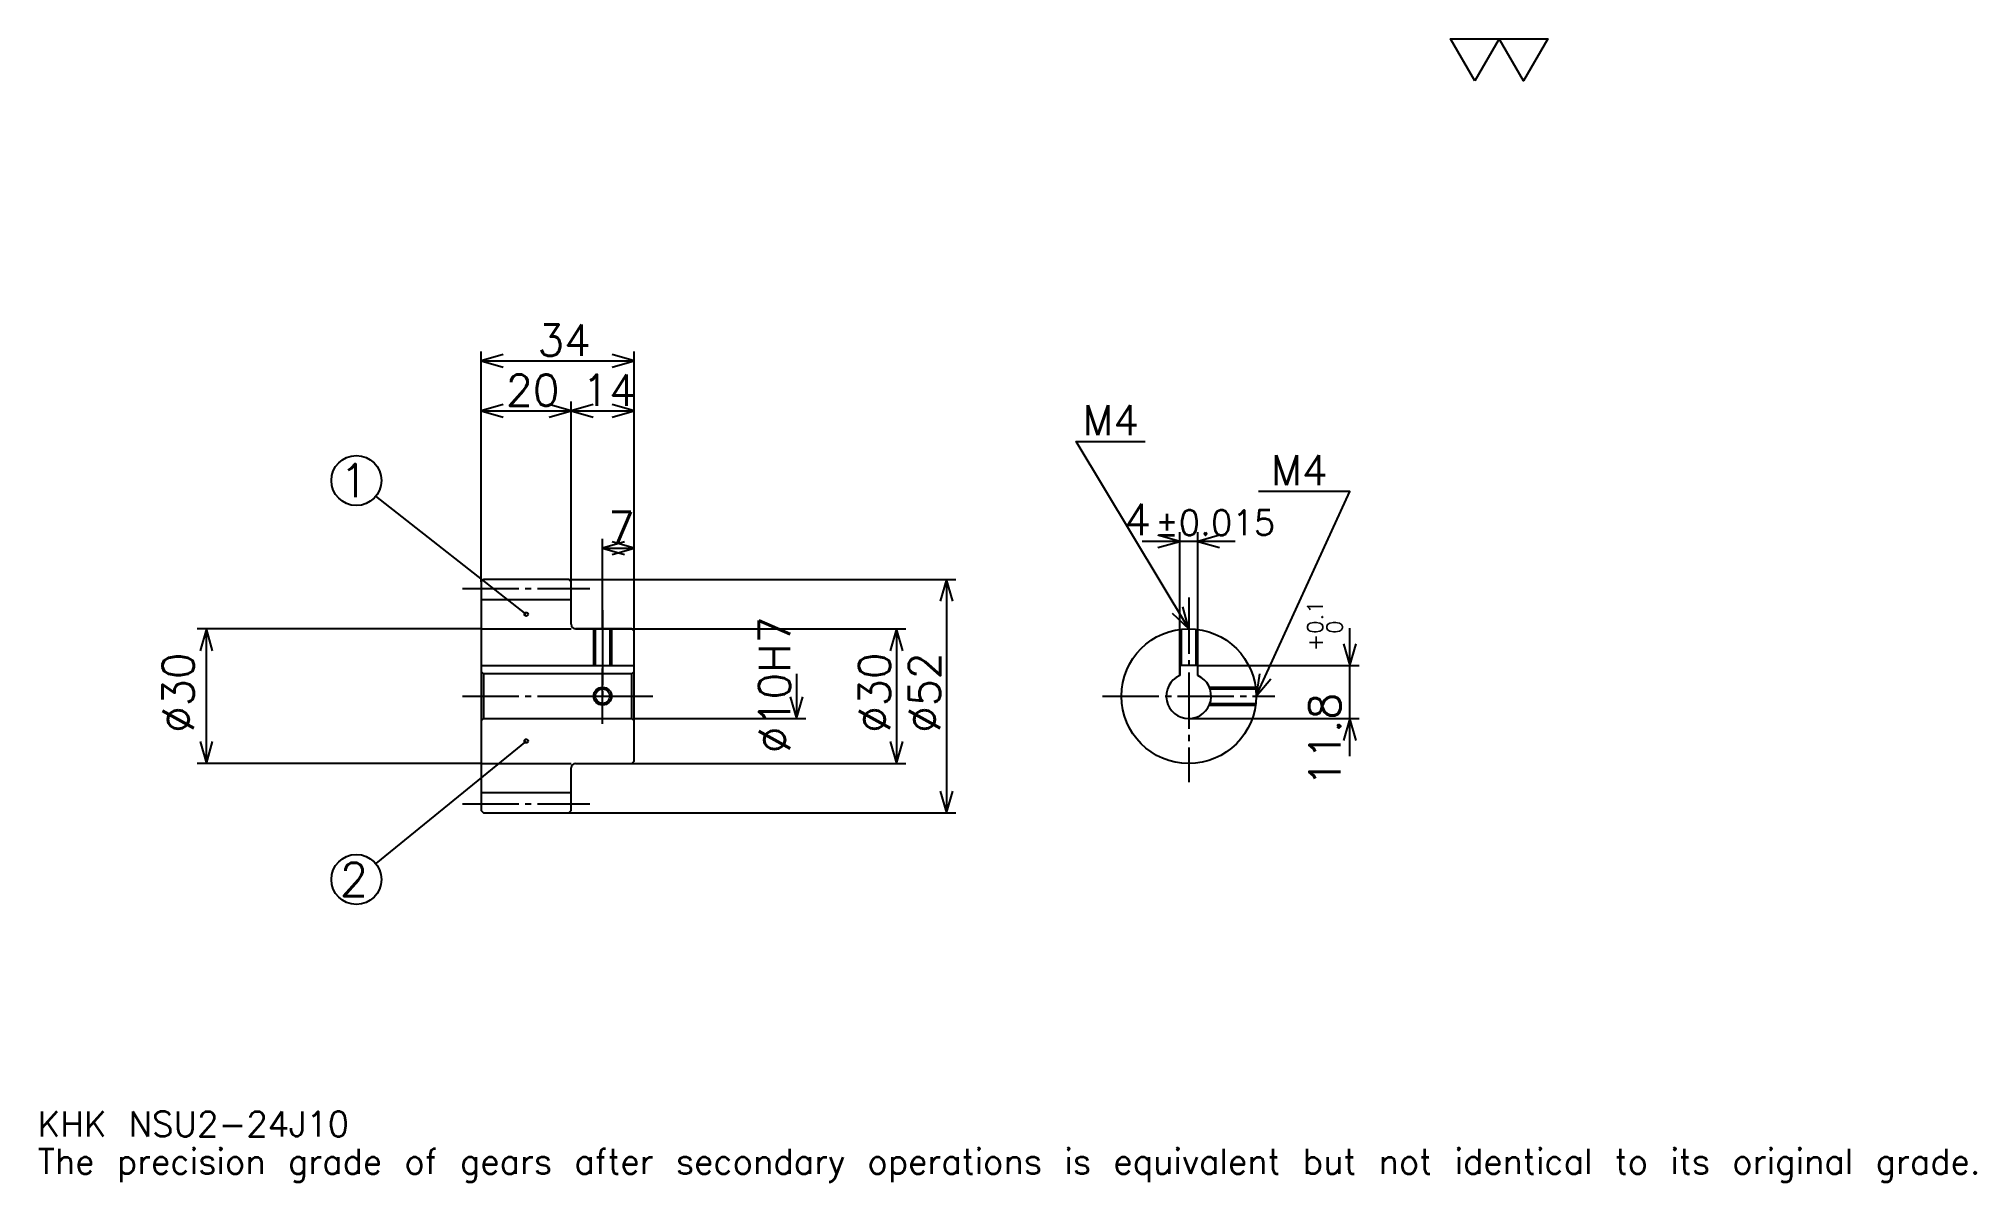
# Model space of a CAD drawing. Extents: x 14 to 446, y 5 to 260.
import ezdxf

# ---------------------------------------------------------------- set-up
doc = ezdxf.new("R2010")
doc.units = 0
doc.linetypes.add('DASHDOT', pattern=[16.695651, 12.521739, -1.391304, 1.391304, -1.391304])
doc.layers.get('0').update_dxf_attribs({"linetype": 'CONTINUOUS'})
doc.layers.add('DASHDOT', color=6, linetype='DASHDOT')
doc.styles.add('KANJI', font='TXT', dxfattribs={"bigfont": 'BIGFONT'})

msp = doc.modelspace()

# ---------------------------------------------------------------- linework, layer by layer
at = {"color": 5}
for p, q in [((112.695656, 139.391296), (112.695656, 190.17392)), ((146.695648, 139.391296), (146.695648, 190.17392)), ((112.695656, 188.086945), (146.695648, 188.086945)), ((112.695656, 176.956512), (132.695648, 176.956512)), ((132.695648, 139.391296), (132.695648, 179.043488)), ((132.695648, 176.956512), (146.695648, 176.956512)), ((122.695656, 131.641296), (89.242477, 157.975113)), ((139.695648, 139.391296), (139.695648, 148.434784)), ((280.565216, 147.869568), (259.869568, 147.869568)), ((268.217407, 120.191307), (268.217407, 149.956512)), ((272.217407, 120.191307), (272.217407, 149.956512)), ((139.695648, 146.347824), (146.695648, 146.347824)), ((112.695656, 138.891296), (112.695656, 139.391296)), ((132.195648, 139.391296), (146.695648, 139.391296)), ((132.695648, 138.891296), (132.695648, 139.391296)), ((139.695648, 128.391296), (139.695648, 139.391296)), ((139.695648, 128.391296), (139.695648, 139.391296)), ((146.695648, 139.391296), (218.347839, 139.391296)), ((146.695648, 127.891304), (146.695648, 139.391296)), ((216.260864, 139.391296), (216.260864, 87.391304)), ((112.695656, 128.391296), (49.391308, 128.391296)), ((51.478264, 98.391304), (51.478264, 128.391296)), ((133.695648, 128.391296), (146.695648, 128.391296)), ((146.695648, 128.391296), (207.217407, 128.391296)), ((205.130432, 128.391296), (205.130432, 98.391304)), ((306.086975, 100.04348), (306.086975, 128.539124)), ((182.869568, 118.391304), (182.869568, 108.391304)), ((272.217407, 120.191307), (308.17392, 120.191307)), ((146.695648, 108.391304), (184.956528, 108.391304)), ((270.217407, 108.391304), (308.17392, 108.391304)), ((122.695656, 103.391304), (89.183655, 76.080948)), ((112.695656, 98.391304), (49.391308, 98.391304)), ((133.695648, 98.391304), (146.695648, 98.391304)), ((146.695648, 98.391304), (207.217407, 98.391304)), ((132.195648, 87.391304), (146.695648, 87.391304)), ((146.695648, 87.391304), (218.347839, 87.391304))]:
    msp.add_line(p, q, dxfattribs=at)
at = {"color": 4}
for p, q in [((112.695656, 134.891296), (132.695648, 134.891296)), ((112.695656, 128.391296), (132.695648, 128.391296)), ((112.695656, 120.191307), (146.695648, 120.191307)), ((113.195656, 118.391304), (113.195656, 108.391304)), ((146.195648, 118.391304), (146.695648, 118.891304)), ((146.195648, 108.391304), (146.695648, 107.891304)), ((112.695656, 98.391304), (132.695648, 98.391304)), ((112.695656, 91.891304), (132.695648, 91.891304))]:
    msp.add_line(p, q, dxfattribs=at)
at = {"color": 7}
msp.add_lwpolyline([(333.913055, 250.434784), (328.486969, 259.839996), (350.191315, 259.839996), (344.765228, 250.434784), (339.339142, 259.839996), (333.913055, 250.434784)], dxfattribs=at)
at = {"color": 5}
for points in [[(117.565224, 189.478256), (112.695656, 188.086945), (117.565224, 186.695648)], [(141.826096, 186.695648), (146.695648, 188.086945), (141.826096, 189.478256)], [(117.565224, 178.347824), (112.695656, 176.956512), (117.565224, 175.565216)], [(127.826088, 175.565216), (132.695648, 176.956512), (127.826088, 178.347824)], [(137.565216, 178.347824), (132.695648, 176.956512), (137.565216, 175.565216)], [(141.826096, 175.565216), (146.695648, 176.956512), (141.826096, 178.347824)], [(270.217407, 128.391296), (245.17392, 170.130432), (260.478271, 170.130432)], [(285.217407, 113.391304), (306.086975, 159), (285.773926, 159)], [(144.565216, 147.739136), (139.695648, 146.347824), (144.565216, 144.956512)], [(141.826096, 144.956512), (146.695648, 146.347824), (141.826096, 147.739136)], [(263.347839, 146.478256), (268.217407, 147.869568), (263.347839, 149.260864)], [(277.086975, 149.260864), (272.217407, 147.869568), (277.086975, 146.478256)], [(217.652176, 134.521744), (216.260864, 139.391296), (214.869568, 134.521744)], [(266.518982, 131.851105), (270.217407, 128.391296), (268.90506, 133.282745)], [(52.869568, 123.521736), (51.478264, 128.391296), (50.08696, 123.521736)], [(206.521744, 123.521736), (205.130432, 128.391296), (203.739136, 123.521736)], [(304.695648, 125.060867), (306.086975, 120.191307), (307.478271, 125.060867)], [(285.978424, 118.398224), (285.217407, 113.391304), (288.508698, 117.240417)], [(181.478271, 113.260872), (182.869568, 108.391304), (184.260864, 113.260872)], [(307.478271, 103.521736), (306.086975, 108.391304), (304.695648, 103.521736)], [(50.08696, 103.260872), (51.478264, 98.391304), (52.869568, 103.260872)], [(203.739136, 103.260872), (205.130432, 98.391304), (206.521744, 103.260872)], [(214.869568, 92.260864), (216.260864, 87.391304), (217.652176, 92.260864)]]:
    msp.add_lwpolyline(points, dxfattribs=at)
at = {"color": 4}
for points in [[(132.695648, 129.391296), (132.695648, 138.891296), (132.195648, 139.391296), (113.195656, 139.391296), (112.695656, 138.891296), (112.695656, 107.891304)], [(133.695648, 98.391304), (146.195648, 98.391304), (146.695648, 98.891304), (146.695648, 127.891304), (146.195648, 128.391296), (133.695648, 128.391296)], [(137.695648, 128.391296), (137.695648, 120.191307)], [(138.075653, 128.391296), (138.075653, 120.191307)], [(141.315659, 128.391296), (141.315659, 120.191307)], [(141.695648, 128.391296), (141.695648, 120.191307)], [(268.217407, 117.973877), (268.217407, 128.25737)], [(268.597412, 120.191307), (268.597412, 128.303574)], [(271.837402, 120.191307), (271.837402, 128.303574)], [(272.217407, 117.973877), (272.217407, 128.25737)], [(112.695656, 107.891304), (113.195656, 108.391304), (146.195648, 108.391304), (146.195648, 118.391304), (113.195656, 118.391304), (112.695656, 118.891304)], [(272.217407, 117.973877), (272.217407, 120.191307), (268.217407, 120.191307), (268.217407, 117.973877)], [(274.799988, 115.391304), (285.083466, 115.391304)], [(274.947693, 115.011307), (285.129669, 115.011307)], [(112.695656, 107.891304), (112.695656, 87.891304), (113.195656, 87.391304), (132.195648, 87.391304), (132.695648, 87.891304), (132.695648, 97.391304)], [(274.799988, 111.391304), (285.083466, 111.391304)], [(274.947693, 111.771301), (285.129669, 111.771301)]]:
    msp.add_lwpolyline(points, dxfattribs=at)
at = {"color": 5}
for centre, radius in [((84.869568, 161.417389), 5.565217), ((122.695656, 131.641296), 0.417391), ((122.695656, 103.391304), 0.417391), ((84.869568, 72.565216), 5.565217)]:
    msp.add_circle(centre, radius, dxfattribs=at)
at = {"color": 4}
for centre, radius in [((270.217407, 113.391304), 15), ((139.695648, 113.391304), 1.62)]:
    msp.add_circle(centre, radius, dxfattribs=at)
at = {"color": 7}
msp.add_circle((139.695648, 113.391304), 2, dxfattribs=at)
at = {"color": 4}
for centre, radius, start, end in [((133.695648, 129.391296), 1, 180, 270), ((270.217407, 113.391304), 5, 113.57817801, 66.42182199), ((133.695648, 97.391304), 1, 90, 180)]:
    msp.add_arc(centre, radius, start, end, dxfattribs=at)
at = {"layer": 'DASHDOT', "color": 7}
for p, q in [((108.521744, 137.391296), (136.869568, 137.391296)), ((270.217407, 135.347824), (270.217407, 94.217392)), ((139.695648, 128.391296), (139.695648, 113.391304)), ((108.521744, 113.391304), (150.869568, 113.391304)), ((251.043488, 113.391304), (289.391296, 113.391304)), ((108.521744, 89.391304), (136.869568, 89.391304))]:
    msp.add_line(p, q, dxfattribs=at)
for points in [[(139.695648, 132.565216), (139.695648, 116.017395)], [(139.695648, 107.217392), (139.695648, 119.565216)], [(133.521744, 113.391304), (145.869568, 113.391304)]]:
    msp.add_lwpolyline(points, dxfattribs=at)

# ---------------------------------------------------------------- texts
at = {"color": 7, "style": 'KANJI'}
for s, height, p in [('34', 6.956522, (125.17392, 189.199997)), ('20', 6.956522, (118.17392, 178.069565)), ('14', 6.956522, (135.17392, 178.069565)), ('M4', 6.678261, (246.565216, 171.521744)), ('1', 7.42029, (81.159424, 157.707245)), ('M4', 6.678261, (288.556519, 160.391296)), ('4', 6.956522, (255.857758, 149.260864)), ('7', 6.956522, (140.934784, 147.460876)), ('%%p0.015', 5.565217, (262.743866, 149.260864)), ('2', 7.42029, (81.159424, 68.855072)), ('KHK NSU2-24J10', 5.565217, (13.913043, 15.304348)), ('The precision grade of gears after secondary operations is equivalent but not identical to its original grade.', 5.565217, (13.913043, 6.956522))]:
    msp.add_text(s, height=height, dxfattribs=at).set_placement(p)
for s, height, p in [('%%c10H7', 6.956522, (181.478271, 100.695648)), ('0.1', 3.478261, (300.10437, 127.281998)), ('0', 3.478261, (304.417389, 127.281998)), ('+', 3.478261, (300.10437, 123.386345)), ('%%c30', 6.956522, (48.695656, 105.217392)), ('%%c30', 6.956522, (203.739136, 105.217392)), ('%%c52', 6.956522, (214.869568, 105.217392)), ('11.8', 6.956522, (304, 93.275772))]:
    msp.add_text(s, height=height, rotation=90, dxfattribs=at).set_placement(p)

doc.saveas('drawing.dxf')
